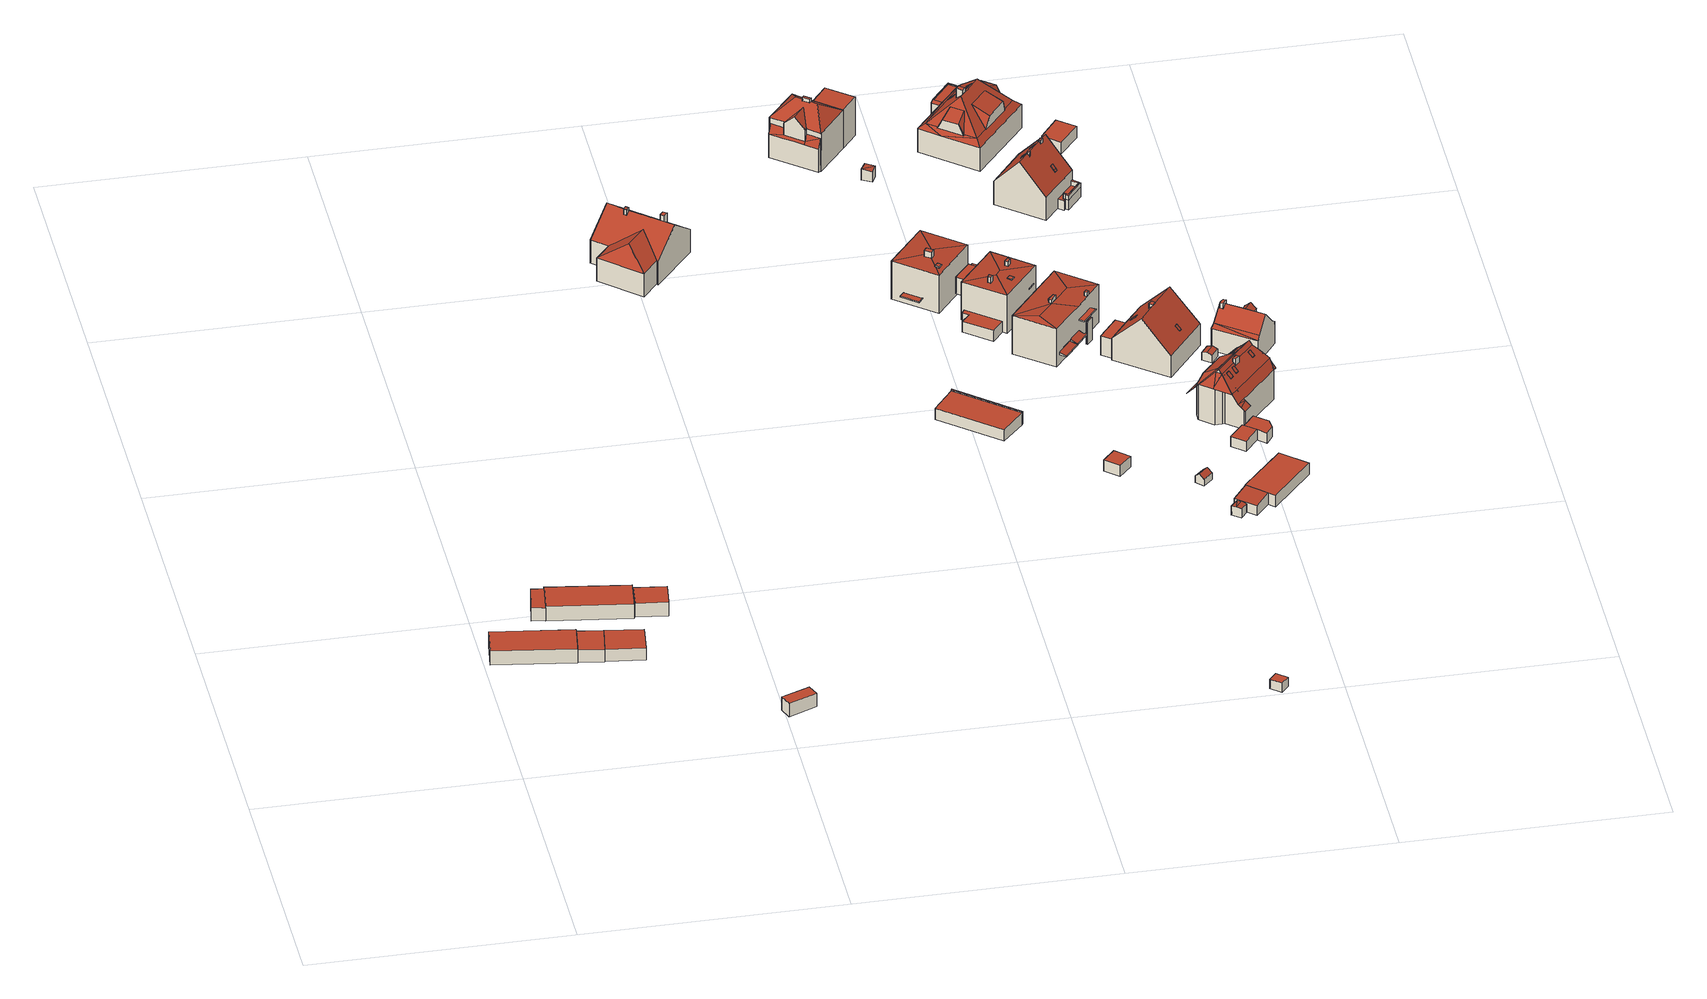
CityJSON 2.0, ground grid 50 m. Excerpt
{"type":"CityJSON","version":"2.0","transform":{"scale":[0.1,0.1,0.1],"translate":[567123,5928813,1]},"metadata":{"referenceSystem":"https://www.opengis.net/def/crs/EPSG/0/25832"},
"CityObjects":{
"building1":{"type":"Building","attributes":{"Grundfläche 2D":"95.781084","Grundhöhe NN":"1.888"},"geometry":[{"type":"Solid","lod":"3","boundaries":[[[[0,1,2,3,4,5]],[[3,2,6,7]],[[4,3,7,8]],[[9,10,1,0,5,4,8,11]],[[2,1,10,6]],[[11,8,7,6,10,9]]]],"semantics":{"surfaces":[{"type":"RoofSurface"},{"type":"WallSurface"},{"type":"GroundSurface"}],"values":[[0,1,1,1,1,2]]}}]},
"building2":{"type":"Building","attributes":{"Grundfläche 2D":"14.723110","Grundhöhe NN":"2.020"},"geometry":[{"type":"Solid","lod":"3","boundaries":[[[[12,13,14,15]],[[16,17,15,14]],[[17,18,12,15]],[[18,19,13,12]],[[19,16,14,13]],[[19,18,17,16]]]],"semantics":{"surfaces":[{"type":"RoofSurface"},{"type":"WallSurface"},{"type":"GroundSurface"}],"values":[[0,1,1,1,1,2]]}}]},
"building3":{"type":"Building","attributes":{"Grundfläche 2D":"29.680766","Grundhöhe NN":"1.914"},"geometry":[{"type":"Solid","lod":"3","boundaries":[[[[20,21,22,23]],[[9,11,23,22]],[[11,24,20,23]],[[24,25,21,20]],[[25,9,22,21]],[[25,24,11,9]]]],"semantics":{"surfaces":[{"type":"RoofSurface"},{"type":"WallSurface"},{"type":"GroundSurface"}],"values":[[0,1,1,1,1,2]]}}]},
"building4":{"type":"Building","attributes":{"Grundfläche 2D":"44.535547","Grundhöhe NN":"1.981"},"geometry":[{"type":"Solid","lod":"3","boundaries":[[[[26,27,21,20]],[[28,29,20,21]],[[29,30,26,20]],[[30,31,27,26]],[[31,28,21,27]],[[31,30,29,28]]]],"semantics":{"surfaces":[{"type":"RoofSurface"},{"type":"WallSurface"},{"type":"GroundSurface"}],"values":[[0,1,1,1,1,2]]}}]},
"building5":{"type":"Building","attributes":{"Grundfläche 2D":"95.646330","Grundhöhe NN":"1.882"},"geometry":[{"type":"Solid","lod":"3","boundaries":[[[[32,33,34,35,36]],[[34,33,37,38]],[[35,34,38,39]],[[40,32,36,35,39,41]],[[33,32,40,37]],[[39,38,37,40,41]]]],"semantics":{"surfaces":[{"type":"RoofSurface"},{"type":"WallSurface"},{"type":"GroundSurface"}],"values":[[0,1,1,1,1,2]]}}]},
"building6":{"type":"Building","attributes":{"Grundfläche 2D":"29.911768","Grundhöhe NN":"1.850"},"geometry":[{"type":"Solid","lod":"3","boundaries":[[[[42,43,44,45]],[[46,47,45,44]],[[47,48,42,45]],[[48,49,43,42]],[[49,46,44,43]],[[49,48,47,46]]]],"semantics":{"surfaces":[{"type":"RoofSurface"},{"type":"WallSurface"},{"type":"GroundSurface"}],"values":[[0,1,1,1,1,2]]}}]},
"building7":{"type":"Building","attributes":{"Grundfläche 2D":"14.452184","Grundhöhe NN":"2.785"},"geometry":[{"type":"Solid","lod":"3","boundaries":[[[[50,51,52,53]],[[54,55,53,52]],[[55,56,50,53]],[[56,57,51,50]],[[57,54,52,51]],[[57,56,55,54]]]],"semantics":{"surfaces":[{"type":"RoofSurface"},{"type":"WallSurface"},{"type":"GroundSurface"}],"values":[[0,1,1,1,1,2]]}}]},
"building8":{"type":"Building","attributes":{"Grundfläche 2D":"207.120038","Grundhöhe NN":"1.863"},"children":["building8-1","building8-2"],"geometry":[{"type":"Solid","lod":"3","boundaries":[[[[58,59,60,61,62]],[[63,64,65,66]],[[67,65,64]],[[67,68,66,65]],[[62,69,63,66,68,70,59,58]],[[69,62,61,71,72]],[[63,69,72,73]],[[64,63,73,74]],[[67,64,74,75]],[[68,67,75,76]],[[70,68,76,77]],[[60,59,70,77,78]],[[61,60,78,71]],[[78,77,76,75,74,73,72,71]]]],"semantics":{"surfaces":[{"type":"RoofSurface"},{"type":"WallSurface"},{"type":"GroundSurface"}],"values":[[0,0,0,0,0,1,1,1,1,1,1,1,1,2]]}}]},
"building8-1":{"type":"BuildingInstallation","parents":["building8"],"geometry":[{"type":"MultiSurface","lod":"3","boundaries":[[[79,80,81,82]],[[83,84,81,80]],[[82,81,84,85]],[[86,79,82,85]],[[86,83,80,79]]],"semantics":{"surfaces":[{"type":"RoofSurface"},{"type":"WallSurface"}],"values":[0,1,1,1,1]}}]},
"building8-2":{"type":"BuildingInstallation","parents":["building8"],"geometry":[{"type":"MultiSurface","lod":"3","boundaries":[[[87,88,89,90]],[[90,89,91,92]],[[87,90,92,93]],[[88,87,93,94]],[[89,88,94,91]]],"semantics":{"surfaces":[{"type":"RoofSurface"},{"type":"WallSurface"}],"values":[0,1,1,1,1]}}]},
"building9":{"type":"Building","attributes":{"Grundfläche 2D":"90.473260","Grundhöhe NN":"1.735"},"children":["building9-1"],"geometry":[{"type":"Solid","lod":"3","boundaries":[[[[95,96,97,98]],[[99,100,97,96]],[[100,101,102,103,98,97]],[[103,104,95,98]],[[104,105,96,95]],[[105,106,99,96]],[[106,101,100,99]],[[104,103,102,101,106,105]]]],"semantics":{"surfaces":[{"type":"RoofSurface"},{"type":"WallSurface"},{"type":"GroundSurface"}],"values":[[0,0,1,1,1,1,1,2]]}}]},
"building9-1":{"type":"BuildingInstallation","parents":["building9"],"geometry":[{"type":"MultiSurface","lod":"3","boundaries":[[[107,108,109,110]],[[110,109,100,97]],[[107,110,97,96]],[[108,107,96,99]],[[109,108,99,100]]],"semantics":{"surfaces":[{"type":"RoofSurface"},{"type":"WallSurface"}],"values":[0,1,1,1,1]}}]},
"building10":{"type":"Building","attributes":{"Grundfläche 2D":"5.359944","Grundhöhe NN":"1.377"},"geometry":[{"type":"Solid","lod":"3","boundaries":[[[[111,112,113,114]],[[115,116,114,113]],[[116,117,111,114]],[[117,118,112,111]],[[118,115,113,112]],[[118,117,116,115]]]],"semantics":{"surfaces":[{"type":"RoofSurface"},{"type":"WallSurface"},{"type":"GroundSurface"}],"values":[[0,1,1,1,1,2]]}}]},
"building11":{"type":"Building","attributes":{"Grundfläche 2D":"105.981760","Grundhöhe NN":"1.536"},"children":["building11-1","building11-2","building11-3"],"geometry":[{"type":"Solid","lod":"3","boundaries":[[[[119,120,121,122,123,124]],[[124,123,125]],[[126,127,122,121,120,119,128,129]],[[126,129,128,125,123,122,127]],[[119,124,130,131]],[[119,131,132,128]],[[125,128,132,133]],[[124,125,133,130]],[[131,130,133,132]]]],"semantics":{"surfaces":[{"type":"RoofSurface"},{"type":"WallSurface"},{"type":"GroundSurface"}],"values":[[0,0,0,0,1,1,1,1,2]]}}]},
"building11-1":{"type":"BuildingInstallation","parents":["building11"],"geometry":[{"type":"MultiSurface","lod":"3","boundaries":[[[134,135,136,137,138,135]],[[139,140,137,136]],[[140,141,138,137]],[[141,129,142,134,135,138]],[[142,129,139,136,135,134]]],"semantics":{"surfaces":[{"type":"RoofSurface"},{"type":"WallSurface"}],"values":[0,1,1,1,1]}}]},
"building11-2":{"type":"BuildingInstallation","parents":["building11"],"geometry":[{"type":"MultiSurface","lod":"3","boundaries":[[[143,144,145,146,147]],[[121,120,148,144,143,147]],[[149,145,144,148,126]],[[149,150,146,145]],[[150,127,121,147,146]]],"semantics":{"surfaces":[{"type":"RoofSurface"},{"type":"WallSurface"}],"values":[0,1,1,1,1]}}]},
"building11-3":{"type":"BuildingInstallation","parents":["building11"],"geometry":[{"type":"MultiSurface","lod":"3","boundaries":[[[151,152,153,154]],[[155,156,154,153]],[[156,157,151,154]],[[157,158,152,151]],[[158,155,153,152]],[[158,157,156,155]]],"semantics":{"surfaces":[{"type":"RoofSurface"},{"type":"WallSurface"},{"type":"OuterCeilingSurface"}],"values":[0,1,1,1,1,2]}}]},
"building12":{"type":"Building","attributes":{"Grundfläche 2D":"122.943725","Grundhöhe NN":"2.055"},"children":["building12-1"],"geometry":[{"type":"Solid","lod":"3","boundaries":[[[[159,160,161]],[[160,162,163,161]],[[164,165,166,167,168,169,170,161,163]],[[171,165,164]],[[172,173,174,175,168,167,166,165,171]],[[172,176,177,173]],[[169,168,175]],[[177,178,174,173]],[[179,180,181]],[[182,183,180,179]],[[184,185,186,182,179,187,188]],[[189,184,188,190]],[[161,170,191,192,193]],[[180,183,194,195]],[[184,189,196,197]],[[183,182,186,185,184,197,194]],[[160,159,198,199]],[[162,160,199,200]],[[163,162,200,201]],[[164,163,201,202]],[[171,164,202,203]],[[190,172,171,203,196,189]],[[172,190,188,176]],[[178,177,176,188,187,179]],[[178,179,181,174]],[[204,175,174,181,180,195]],[[169,175,204,205]],[[161,193,206,198,159]],[[191,170,169,205]],[[192,191,205,207]],[[193,192,207,206]],[[195,194,197,196,203,202,201,200,199,198,206,207,205,204]]]],"semantics":{"surfaces":[{"type":"RoofSurface"},{"type":"WallSurface"},{"type":"GroundSurface"}],"values":[[0,0,0,0,0,0,0,0,0,0,0,0,0,1,1,1,1,1,1,1,1,1,1,1,1,1,1,1,1,1,1,2]]}}]},
"building12-1":{"type":"BuildingInstallation","parents":["building12"],"geometry":[{"type":"MultiSurface","lod":"3","boundaries":[[[208,209,210,211]],[[208,212,166,213,209]],[[210,209,213,214]],[[210,214,167,215,211]],[[208,211,215,212]]],"semantics":{"surfaces":[{"type":"RoofSurface"},{"type":"WallSurface"}],"values":[0,1,1,1,1]}}]},
"building13":{"type":"Building","attributes":{"Grundfläche 2D":"12.453053","Grundhöhe NN":"1.884"},"geometry":[{"type":"Solid","lod":"3","boundaries":[[[[216,217,218,219]],[[220,221,219,218]],[[221,222,216,219]],[[222,223,217,216]],[[223,220,218,217]],[[223,222,221,220]]]],"semantics":{"surfaces":[{"type":"RoofSurface"},{"type":"WallSurface"},{"type":"GroundSurface"}],"values":[[0,1,1,1,1,2]]}}]},
"building14":{"type":"Building","attributes":{"Grundfläche 2D":"4.109757","Grundhöhe NN":"3.641"},"geometry":[{"type":"Solid","lod":"3","boundaries":[[[[224,225,226]],[[224,226,227]],[[228,229,226,225]],[[229,230,227,226]],[[230,231,224,227]],[[231,228,225,224]],[[231,230,229,228]]]],"semantics":{"surfaces":[{"type":"RoofSurface"},{"type":"WallSurface"},{"type":"GroundSurface"}],"values":[[0,0,1,1,1,1,2]]}}]},
"building15":{"type":"Building","attributes":{"Grundfläche 2D":"12.263357","Grundhöhe NN":"2.512"},"children":["building15-1"],"geometry":[{"type":"Solid","lod":"3","boundaries":[[[[232,233,234,235]],[[233,232,236,237]],[[234,233,237,238]],[[235,234,238,239,240,241]],[[239,236,232,235,241,240]],[[237,236,239,238]]]],"semantics":{"surfaces":[{"type":"RoofSurface"},{"type":"WallSurface"},{"type":"GroundSurface"}],"values":[[0,1,1,1,1,2]]}}]},
"building15-1":{"type":"BuildingInstallation","parents":["building15"],"geometry":[{"type":"MultiSurface","lod":"3","boundaries":[[[242,243,241,244]],[[245,240,241,243]],[[240,246,244,241]],[[246,247,242,244]],[[247,245,243,242]],[[245,247,246,240]]],"semantics":{"surfaces":[{"type":"RoofSurface"},{"type":"WallSurface"},{"type":"OuterCeilingSurface"}],"values":[0,1,1,1,1,2]}}]},
"building16":{"type":"Building","attributes":{"Grundfläche 2D":"123.539187","Grundhöhe NN":"1.581"},"children":["building16-1","building16-2","building16-3","building16-4"],"geometry":[{"type":"Solid","lod":"3","boundaries":[[[[248,249,250]],[[251,252,250,249]],[[253,252,251]],[[253,248,250,252]],[[254,255,256,257,258,259]],[[249,260,261,251]],[[253,251,261,262]],[[248,253,262,263]],[[257,264,260,249,248,263,265,258]],[[266,259,258,265]],[[254,259,266,267]],[[255,254,267,268]],[[256,255,268,269]],[[257,256,269,264]],[[268,267,266,265,263,262,261,260,264,269]]]],"semantics":{"surfaces":[{"type":"RoofSurface"},{"type":"WallSurface"},{"type":"GroundSurface"}],"values":[[0,0,0,0,0,1,1,1,1,1,1,1,1,1,2]]}}]},
"building16-1":{"type":"BuildingInstallation","parents":["building16"],"geometry":[{"type":"MultiSurface","lod":"3","boundaries":[[[270,271,272,273]],[[273,272,274,275]],[[270,273,275,276]],[[271,270,276,277]],[[272,271,277,274]]],"semantics":{"surfaces":[{"type":"RoofSurface"},{"type":"WallSurface"}],"values":[0,1,1,1,1]}}]},
"building16-2":{"type":"BuildingInstallation","parents":["building16"],"geometry":[{"type":"MultiSurface","lod":"3","boundaries":[[[278,279,280,281]],[[281,280,282,283]],[[278,281,283,284]],[[279,278,284,285]],[[280,279,285,282]]],"semantics":{"surfaces":[{"type":"RoofSurface"},{"type":"WallSurface"}],"values":[0,1,1,1,1]}}]},
"building16-3":{"type":"BuildingInstallation","parents":["building16"],"geometry":[{"type":"MultiSurface","lod":"3","boundaries":[[[286,287,288,289]],[[289,288,290,291]],[[286,289,291,292]],[[287,286,292,293]],[[288,287,293,290]]],"semantics":{"surfaces":[{"type":"RoofSurface"},{"type":"WallSurface"}],"values":[0,1,1,1,1]}}]},
"building16-4":{"type":"BuildingInstallation","parents":["building16"],"geometry":[{"type":"MultiSurface","lod":"3","boundaries":[[[294,295,296,297]],[[298,299,295,294]],[[299,300,296,295]],[[300,301,297,296]],[[301,298,294,297]],[[299,298,301,300]]],"semantics":{"surfaces":[{"type":"RoofSurface"},{"type":"WallSurface"},{"type":"OuterCeilingSurface"}],"values":[0,1,1,1,1,2]}}]},
"building17":{"type":"Building","attributes":{"Grundfläche 2D":"144.508930","Grundhöhe NN":"1.634"},"children":["building17-1","building17-2","building17-3","building17-4","building17-5"],"geometry":[{"type":"Solid","lod":"3","boundaries":[[[[302,303,304]],[[305,304,306,307,308]],[[304,303,306]],[[302,309,310,306,303]],[[306,310,311,312,313,308,307]],[[305,308,313]],[[302,304,314,315]],[[313,312,311,310,309,302,315,316]],[[305,313,316,317]],[[304,305,317,314]],[[317,316,315,314]]]],"semantics":{"surfaces":[{"type":"RoofSurface"},{"type":"WallSurface"},{"type":"GroundSurface"}],"values":[[0,0,0,0,0,0,1,1,1,1,2]]}}]},
"building17-1":{"type":"BuildingInstallation","parents":["building17"],"geometry":[{"type":"MultiSurface","lod":"3","boundaries":[[[318,319,320,321]],[[312,322,321,320]],[[318,321,322,323]],[[323,311,319,318]],[[320,319,311,312]]],"semantics":{"surfaces":[{"type":"RoofSurface"},{"type":"WallSurface"}],"values":[0,1,1,1,1]}}]},
"building17-2":{"type":"BuildingInstallation","parents":["building17"],"geometry":[{"type":"MultiSurface","lod":"3","boundaries":[[[324,325,326,327]],[[325,324,306,328]],[[328,329,326,325]],[[327,326,329,330]],[[330,306,324,327]]],"semantics":{"surfaces":[{"type":"RoofSurface"},{"type":"WallSurface"}],"values":[0,1,1,1,1]}}]},
"building17-3":{"type":"BuildingInstallation","parents":["building17"],"geometry":[{"type":"MultiSurface","lod":"3","boundaries":[[[331,332,333,334,335,336]],[[335,334,337,338]],[[336,339,340,331]],[[332,331,340,341]],[[333,332,341,342]],[[334,333,342,337]],[[338,339,336,335]],[[337,342,341,340,339,338]]],"semantics":{"surfaces":[{"type":"RoofSurface"},{"type":"WallSurface"},{"type":"OuterCeilingSurface"}],"values":[0,1,1,1,1,1,1,2]}}]},
"building17-4":{"type":"BuildingInstallation","parents":["building17"],"geometry":[{"type":"MultiSurface","lod":"3","boundaries":[[[343,344,345,346,347,348]],[[348,347,349,350]],[[351,352,345,344,343,348,350,353]],[[346,345,352,354]],[[346,354,349,347]],[[350,349,354,352,351,353]]],"semantics":{"surfaces":[{"type":"RoofSurface"},{"type":"WallSurface"},{"type":"OuterCeilingSurface"}],"values":[0,1,1,1,1,2]}}]},
"building17-5":{"type":"BuildingInstallation","parents":["building17"],"geometry":[{"type":"MultiSurface","lod":"3","boundaries":[[[355,356,357,358]],[[359,360,358,357]],[[360,361,355,358]],[[361,362,356,355]],[[362,359,357,356]],[[362,361,360,359]]],"semantics":{"surfaces":[{"type":"RoofSurface"},{"type":"WallSurface"},{"type":"OuterCeilingSurface"}],"values":[0,1,1,1,1,2]}}]},
"building18":{"type":"Building","attributes":{"Grundfläche 2D":"4.595911","Grundhöhe NN":"1.973"},"geometry":[{"type":"Solid","lod":"3","boundaries":[[[[363,364,365,366]],[[367,363,366,368]],[[368,366,365,369,370]],[[367,368,370,371]],[[364,363,367,371,372]],[[365,364,372,369]],[[370,369,372,371]]]],"semantics":{"surfaces":[{"type":"RoofSurface"},{"type":"WallSurface"},{"type":"GroundSurface"}],"values":[[0,0,1,1,1,1,2]]}}]},
"building19":{"type":"Building","attributes":{"Grundfläche 2D":"3.974396","Grundhöhe NN":"1.811"},"geometry":[{"type":"Solid","lod":"3","boundaries":[[[[373,374,375,376]],[[373,376,377]],[[373,377,378]],[[377,376,375,379,380]],[[378,377,380,381]],[[374,373,378,381,382]],[[375,374,382,379]],[[380,379,382,381]]]],"semantics":{"surfaces":[{"type":"RoofSurface"},{"type":"WallSurface"},{"type":"GroundSurface"}],"values":[[0,0,0,1,1,1,1,2]]}}]},
"building20":{"type":"Building","attributes":{"Grundfläche 2D":"0.523598","Grundhöhe NN":"1.634"},"geometry":[{"type":"Solid","lod":"3","boundaries":[[[[383,384,385,386]],[[387,388,386,385]],[[388,389,383,386]],[[389,390,384,383]],[[390,387,385,384]],[[390,389,388,387]]]],"semantics":{"surfaces":[{"type":"RoofSurface"},{"type":"WallSurface"},{"type":"GroundSurface"}],"values":[[0,1,1,1,1,2]]}}]},
"building21":{"type":"Building","attributes":{"Grundfläche 2D":"19.466031","Grundhöhe NN":"1.860"},"geometry":[{"type":"Solid","lod":"3","boundaries":[[[[391,392,393,394]],[[391,394,395,396]],[[392,391,396,397]],[[393,392,397,398]],[[394,393,398,395]],[[397,396,395,398]]]],"semantics":{"surfaces":[{"type":"RoofSurface"},{"type":"WallSurface"},{"type":"GroundSurface"}],"values":[[0,1,1,1,1,2]]}}]},
"building22":{"type":"Building","attributes":{"Grundfläche 2D":"14.119968","Grundhöhe NN":"1.982"},"geometry":[{"type":"Solid","lod":"3","boundaries":[[[[399,400,401,402]],[[403,404,402,401]],[[404,405,399,402]],[[405,406,400,399]],[[406,403,401,400]],[[406,405,404,403]]]],"semantics":{"surfaces":[{"type":"RoofSurface"},{"type":"WallSurface"},{"type":"GroundSurface"}],"values":[[0,1,1,1,1,2]]}}]},
"building23":{"type":"Building","attributes":{"Grundfläche 2D":"75.024743","Grundhöhe NN":"1.928"},"geometry":[{"type":"Solid","lod":"3","boundaries":[[[[407,391,408,409,410]],[[411,408,391,407,412,396]],[[409,408,411,413]],[[410,409,413,414]],[[407,410,414,412]],[[411,396,412,414,413]]]],"semantics":{"surfaces":[{"type":"RoofSurface"},{"type":"WallSurface"},{"type":"GroundSurface"}],"values":[[0,1,1,1,1,2]]}}]},
"building24":{"type":"Building","attributes":{"Grundfläche 2D":"135.856027","Grundhöhe NN":"1.867"},"children":["building24-1","building24-2","building24-3"],"geometry":[{"type":"Solid","lod":"3","boundaries":[[[[415,416,417,418,419,420,421,422]],[[423,424,419,418,417,416]],[[423,416,415,425,426]],[[424,423,426,427]],[[420,419,424,427,428]],[[415,422,421,420,428,425]],[[426,425,428,427]]]],"semantics":{"surfaces":[{"type":"RoofSurface"},{"type":"WallSurface"},{"type":"GroundSurface"}],"values":[[0,0,1,1,1,1,2]]}}]},
"building24-1":{"type":"BuildingInstallation","parents":["building24"],"geometry":[{"type":"MultiSurface","lod":"3","boundaries":[[[429,430,431,432]],[[429,432,433,434]],[[432,431,435,433]],[[430,429,434,436]],[[431,430,436,435]]],"semantics":{"surfaces":[{"type":"RoofSurface"},{"type":"WallSurface"}],"values":[0,1,1,1,1]}}]},
"building24-2":{"type":"BuildingInstallation","parents":["building24"],"geometry":[{"type":"MultiSurface","lod":"3","boundaries":[[[437,438,439,440]],[[440,439,441,442]],[[437,440,442,443]],[[438,437,443,444]],[[439,438,444,441]]],"semantics":{"surfaces":[{"type":"RoofSurface"},{"type":"WallSurface"}],"values":[0,1,1,1,1]}}]},
"building24-3":{"type":"BuildingInstallation","parents":["building24"],"geometry":[{"type":"MultiSurface","lod":"3","boundaries":[[[445,446,447,448]],[[447,446,417,449]],[[449,418,450,448,447]],[[445,448,450,451]],[[451,417,446,445]]],"semantics":{"surfaces":[{"type":"RoofSurface"},{"type":"WallSurface"}],"values":[0,1,1,1,1]}}]},
"building25":{"type":"Building","attributes":{"Grundfläche 2D":"221.101744","Grundhöhe NN":"1.464"},"children":["building25-1","building25-2","building25-3","building25-4","building25-5"],"geometry":[{"type":"Solid","lod":"3","boundaries":[[[[452,453,454]],[[453,455,454]],[[456,454,455,457,458]],[[456,458,459,460]],[[461,462,463]],[[464,462,461]],[[465,466,467]],[[466,468,467]],[[469,467,468,470]],[[470,471,469]],[[471,472,469]],[[473,474,475,476,477]],[[474,473,478,479,480]],[[481,479,478,482,483,484]],[[482,485,476,486,487,488,489,483]],[[490,464,461]],[[491,492,462,464,493]],[[474,480,479,481,484,483,489,492,491,493,486,476,475]],[[487,486,494]],[[494,464,490]],[[452,460,459,464,494,486,453]],[[457,455,453,486,493,464,459,458]],[[495,463,462,466,465,496,497,472,471,489,488]],[[468,466,462,492,489,471,470]],[[498,499,500,501]],[[499,502,500]],[[503,502,499]],[[498,501,504]],[[505,504,506]],[[507,498,504,505]],[[503,505,506,502]],[[508,509,510,511,512]],[[511,503,499,512]],[[508,512,499,498]],[[505,503,511,510]],[[509,508,498,507,505,510]],[[460,452,454,456]],[[472,497,469]],[[467,469,497,496]],[[467,496,465]],[[473,477,485,482,478]],[[485,477,476,475,476]],[[488,487,513,514]],[[495,488,514,515,504,463]],[[516,517,490,461,463,504,501]],[[487,494,490,517,513]],[[501,500,518,516]],[[506,504,515,519]],[[502,506,519,520]],[[500,502,520,518]],[[517,516,518,520,519,515,514,513]]]],"semantics":{"surfaces":[{"type":"RoofSurface"},{"type":"WallSurface"},{"type":"GroundSurface"}],"values":[[0,0,0,0,0,0,0,0,0,0,0,0,0,0,0,0,0,0,0,0,0,0,0,0,0,0,0,0,0,0,0,0,1,1,1,1,1,1,1,1,1,1,1,1,1,1,1,1,1,1,2]]}}]},
"building25-1":{"type":"BuildingInstallation","parents":["building25"],"geometry":[{"type":"MultiSurface","lod":"3","boundaries":[[[521,522,523,524]],[[524,523,525,526]],[[521,524,526,527]],[[522,521,527,528]],[[523,522,528,525]]],"semantics":{"surfaces":[{"type":"RoofSurface"},{"type":"WallSurface"}],"values":[0,1,1,1,1]}}]},
"building25-2":{"type":"BuildingInstallation","parents":["building25"],"geometry":[{"type":"MultiSurface","lod":"3","boundaries":[[[529,530,531,532]],[[530,529,533,534]],[[531,530,534,535]],[[532,531,535,536]],[[529,532,536,533]]],"semantics":{"surfaces":[{"type":"RoofSurface"},{"type":"WallSurface"}],"values":[0,1,1,1,1]}}]},
"building25-3":{"type":"BuildingInstallation","parents":["building25"],"geometry":[{"type":"MultiSurface","lod":"3","boundaries":[[[537,538,539,540,541,542]],[[543,544,540,539]],[[544,545,546,542,541,540]],[[546,547,537,542]],[[547,548,543,539,538,537]]],"semantics":{"surfaces":[{"type":"RoofSurface"},{"type":"WallSurface"}],"values":[0,1,1,1,1]}}]},
"building25-4":{"type":"BuildingInstallation","parents":["building25"],"geometry":[{"type":"MultiSurface","lod":"3","boundaries":[[[549,550,551,552,553]],[[554,555,551,550]],[[552,551,555,556,557]],[[557,558,559,549,553,552]],[[559,554,550,549]]],"semantics":{"surfaces":[{"type":"RoofSurface"},{"type":"WallSurface"}],"values":[0,1,1,1,1]}}]},
"building25-5":{"type":"BuildingInstallation","parents":["building25"],"geometry":[{"type":"MultiSurface","lod":"3","boundaries":[[[560,561,562,563]],[[564,565,563,562]],[[565,566,560,563]],[[566,567,561,560]],[[567,564,562,561]],[[567,566,565,564]]],"semantics":{"surfaces":[{"type":"RoofSurface"},{"type":"WallSurface"},{"type":"OuterCeilingSurface"}],"values":[0,1,1,1,1,2]}}]},
"building26":{"type":"Building","attributes":{"Grundfläche 2D":"140.811839","Grundhöhe NN":"2.256"},"children":["building26-1","building26-2","building26-3","building26-4"],"geometry":[{"type":"MultiSurface","lod":"3","boundaries":[[[568,569,570]],[[571,572,573,574,570,569,575,576]],[[577,578,574,573,579]],[[580,578,581,582,583,584]],[[585,578,577,586]],[[578,585,581]],[[587,588,589,590,591,592,593,594,595,596,597,598],[599,586,577,579,573,572,571,576,575,570,580,584,600,583,582,601,596]],[[581,602,596,601,582]],[[599,596,602,581,585,586]],[[584,583,600]],[[603,593,592,604]],[[605,606,593,603]],[[607,608,609,610,611,612,613,614,615]],[[609,616,617,618,619,620,621,622,621,612,611,610]],[[609,608,623]],[[612,621,624]],[[625,626,608]],[[626,623,608]],[[605,603,604,621,620,619,618,606]],[[593,627,618,617,616,595,594]],[[592,591,590,628,629]],[[624,621,628]],[[630,592,629,628,621]],[[631,632,613]],[[632,615,614,613]],[[631,633,634,635,632]],[[636,637,638,639,640,641]],[[642,643,644,645,646,647,648,639,638]],[[618,627,606]],[[627,593,606]],[[630,621,604,592]],[[647,646,649,650]],[[580,570,574,578]],[[640,639,651,652]],[[641,640,652,653]],[[636,641,653,654]],[[637,636,654,655]],[[638,637,655,656]],[[657,658,659,660,661,662,600,601,602,599,663,594,664,617,665,610,666,608,667,668]],[[575,662,661,669]],[[670,575,669,671]],[[672,629,591,673,670,671,674]],[[621,675,672,674,676]],[[677,621,676,678]],[[679,680,681,614,682,611,677,678,683]],[[632,680,679,684]],[[615,632,684,685]],[[608,607,615,685,667]],[[644,643,686,687]],[[645,644,687,688]],[[646,645,688,649]],[[648,647,650,689]],[[643,642,638,656,690,686]],[[648,689,651,639]],[[651,689,650,649,688,687,686,690,656,655,654,653,652]],[[674,671,669,661,660,659,658,657,668,667,685,684,679,683,678,676]],[[610,665,617,616,609]],[[626,608,666,610,609,623]],[[617,664,594,595,616]],[[594,663,599,602,601,596,595]],[[600,662,575,587,598,597,596,601]],[[587,575,670,589,588]],[[670,673,591,590,589]],[[591,629,628,590]],[[672,675,621,628,629]],[[611,682,614,613,612]],[[612,624,621,677,611]],[[680,631,613]],[[681,613,614]],[[681,680,613]],[[680,632,635,691,633,631]],[[692,635,634,633,691]],[[635,692,691]]],"semantics":{"surfaces":[{"type":"RoofSurface"},{"type":"WallSurface"},{"type":"GroundSurface"}],"values":[0,0,0,0,0,0,0,0,0,0,0,0,0,0,0,0,0,0,0,0,0,0,0,0,0,0,0,0,1,1,1,1,1,1,1,1,1,1,1,1,1,1,1,1,1,1,1,1,1,1,1,1,1,1,2,2,0,0,0,0,0,0,0,0,0,0,0,0,0,0,0,0,0]}}]},
"building26-1":{"type":"BuildingInstallation","parents":["building26"],"geometry":[{"type":"MultiSurface","lod":"3","boundaries":[[[693,694,695,696,697]],[[698,699,697,696]],[[700,701,695,694]],[[698,696,695,701,702]],[[694,693,697,699,622,700]]],"semantics":{"surfaces":[{"type":"RoofSurface"},{"type":"WallSurface"}],"values":[0,1,1,1,1]}}]},
"building26-2":{"type":"BuildingInstallation","parents":["building26"],"geometry":[{"type":"MultiSurface","lod":"3","boundaries":[[[703,704,705,706]],[[706,705,707,708]],[[703,706,708,709]],[[704,703,709,710]],[[705,704,710,707]]],"semantics":{"surfaces":[{"type":"RoofSurface"},{"type":"WallSurface"}],"values":[0,1,1,1,1]}}]},
"building26-3":{"type":"BuildingInstallation","parents":["building26"],"geometry":[{"type":"MultiSurface","lod":"3","boundaries":[[[711,712,713,714,715,716,717]],[[718,717,716,715,714]],[[717,719,720,711,717,716]],[[720,721,712,711]],[[714,713,712,721,718]]],"semantics":{"surfaces":[{"type":"RoofSurface"},{"type":"WallSurface"}],"values":[0,1,1,1,1]}}]},
"building26-4":{"type":"BuildingInstallation","parents":["building26"],"geometry":[{"type":"MultiSurface","lod":"3","boundaries":[[[722,723,724,725,726]],[[727,728,722,726]],[[728,619,729,724,723,722]],[[729,730,725,724]],[[620,727,726,725,730]]],"semantics":{"surfaces":[{"type":"RoofSurface"},{"type":"WallSurface"}],"values":[0,1,1,1,1]}}]},
"building27":{"type":"Building","attributes":{"Grundfläche 2D":"114.924070","Grundhöhe NN":"1.634"},"children":["building27-1","building27-2","building27-3","building27-4","building27-5","building27-6","building27-7"],"geometry":[{"type":"Solid","lod":"3","boundaries":[[[[731,732,733,734,735,736,737,738,739,740,741]],[[739,738,737,736,735,734,733,742,743]],[[744,745,746,747,748,749,750]],[[744,750,751,752,731,741,740,753,754,745]],[[742,733,732,731,752,755]],[[743,742,755,756]],[[753,740,739,743,756]],[[746,745,754,757]],[[747,746,757,758]],[[748,747,758,759]],[[749,748,759,760]],[[750,749,760,751]],[[759,758,757,754,753,756,755,752,751,760]]]],"semantics":{"surfaces":[{"type":"RoofSurface"},{"type":"WallSurface"},{"type":"GroundSurface"}],"values":[[0,0,0,1,1,1,1,1,1,1,1,1,2]]}}]},
"building27-1":{"type":"BuildingInstallation","parents":["building27"],"geometry":[{"type":"MultiSurface","lod":"3","boundaries":[[[761,762,763,764]],[[761,764,765,766]],[[764,763,767,765]],[[762,761,766,768]],[[763,762,768,767]]],"semantics":{"surfaces":[{"type":"RoofSurface"},{"type":"WallSurface"}],"values":[0,1,1,1,1]}}]},
"building27-2":{"type":"BuildingInstallation","parents":["building27"],"geometry":[{"type":"MultiSurface","lod":"3","boundaries":[[[769,770,771,772,773,770]],[[772,771,774,775]],[[772,775,734,776,773]],[[777,769,770,773,776,778]],[[774,771,770,769,777,735]]],"semantics":{"surfaces":[{"type":"RoofSurface"},{"type":"WallSurface"}],"values":[0,1,1,1,1]}}]},
"building27-3":{"type":"BuildingInstallation","parents":["building27"],"geometry":[{"type":"MultiSurface","lod":"3","boundaries":[[[779,780,781,782]],[[779,782,783,784]],[[780,779,784,785]],[[781,780,785,786]],[[782,781,786,783]]],"semantics":{"surfaces":[{"type":"RoofSurface"},{"type":"WallSurface"}],"values":[0,1,1,1,1]}}]},
"building27-4":{"type":"BuildingInstallation","parents":["building27"],"geometry":[{"type":"MultiSurface","lod":"3","boundaries":[[[787,788,789,790,791]],[[792,789,788,787,793,738]],[[790,789,792,794]],[[791,790,794,737,795]],[[795,793,787,791]]],"semantics":{"surfaces":[{"type":"RoofSurface"},{"type":"WallSurface"}],"values":[0,1,1,1,1]}}]},
"building27-5":{"type":"BuildingInstallation","parents":["building27"],"geometry":[{"type":"MultiSurface","lod":"3","boundaries":[[[796,797,798,799]],[[799,798,800,801]],[[802,803,797,796]],[[801,802,796,799]],[[798,797,803,800]]],"semantics":{"surfaces":[{"type":"RoofSurface"},{"type":"WallSurface"}],"values":[0,1,1,1,1]}}]},
"building27-6":{"type":"BuildingInstallation","parents":["building27"],"geometry":[{"type":"MultiSurface","lod":"3","boundaries":[[[804,805,806,807,808,809,810,811,812]],[[813,747,807,806]],[[747,748,808,807]],[[748,749,809,808]],[[749,750,810,809]],[[744,811,810,750]],[[744,814,812,811]],[[804,812,814,815]],[[815,816,805,804]],[[816,813,806,805]]],"semantics":{"surfaces":[{"type":"RoofSurface"},{"type":"WallSurface"}],"values":[0,1,1,1,1,1,1,1,1,1]}}]},
"building27-7":{"type":"BuildingInstallation","parents":["building27"],"geometry":[{"type":"MultiSurface","lod":"3","boundaries":[[[817,818,819,820]],[[818,817,821,822]],[[819,818,822,823]],[[820,819,823,824]],[[817,820,824,821]],[[822,821,824,823]]],"semantics":{"surfaces":[{"type":"RoofSurface"},{"type":"WallSurface"},{"type":"OuterCeilingSurface"}],"values":[0,1,1,1,1,2]}}]},
"building28":{"type":"Building","attributes":{"Grundfläche 2D":"4.832804","Grundhöhe NN":"2.075"},"geometry":[{"type":"Solid","lod":"3","boundaries":[[[[825,826,827,828]],[[829,826,825,830]],[[831,832,828,827]],[[832,833,825,828]],[[833,834,830,825]],[[834,835,829,830]],[[829,835,836,831,827,826]],[[836,835,834,833,832,831]]]],"semantics":{"surfaces":[{"type":"RoofSurface"},{"type":"WallSurface"},{"type":"GroundSurface"}],"values":[[0,0,1,1,1,1,1,2]]}}]},
"building29":{"type":"Building","attributes":{"Grundfläche 2D":"61.749110","Grundhöhe NN":"2.198"},"children":["building29-1","building29-2","building29-3"],"geometry":[{"type":"Solid","lod":"3","boundaries":[[[[837,838,839,840,841,842,843]],[[838,844,845,846,847,848,841,840,839]],[[849,850,851]],[[850,852,851]],[[847,846,845,844,851,852,848]],[[849,851,844,838,837,853,854]],[[850,849,854,855]],[[842,841,848,852,850,855,856]],[[837,843,842,856,853]],[[856,855,854,853]]]],"semantics":{"surfaces":[{"type":"RoofSurface"},{"type":"WallSurface"},{"type":"GroundSurface"}],"values":[[0,0,0,0,0,1,1,1,1,2]]}}]},
"building29-1":{"type":"BuildingInstallation","parents":["building29"],"geometry":[{"type":"MultiSurface","lod":"3","boundaries":[[[857,858,859,860,861,862,863]],[[864,865,866,867,862,861,868,869]],[[870,871,839,859,858,857,863]],[[872,866,865,864,869,840,873]],[[862,867,866,872,870,863]]],"semantics":{"surfaces":[{"type":"RoofSurface"},{"type":"WallSurface"}],"values":[0,0,1,1,1]}}]},
"building29-2":{"type":"BuildingInstallation","parents":["building29"],"geometry":[{"type":"MultiSurface","lod":"3","boundaries":[[[874,875,876,877,878]],[[875,874,879,845]],[[876,875,845,880]],[[877,876,880,881]],[[882,878,877,881,846]],[[874,878,882,879]]],"semantics":{"surfaces":[{"type":"RoofSurface"},{"type":"WallSurface"}],"values":[0,1,1,1,1,1]}}]},
"building29-3":{"type":"BuildingInstallation","parents":["building29"],"geometry":[{"type":"MultiSurface","lod":"3","boundaries":[[[883,884,885,886]],[[886,887,888,883]],[[886,885,889,887]],[[884,883,888,890]],[[885,884,890,889]],[[890,888,887,889]]],"semantics":{"surfaces":[{"type":"RoofSurface"},{"type":"WallSurface"},{"type":"OuterCeilingSurface"}],"values":[0,1,1,1,1,2]}}]},
"building30":{"type":"Building","attributes":{"Grundfläche 2D":"24.065775","Grundhöhe NN":"1.227"},"geometry":[{"type":"Solid","lod":"3","boundaries":[[[[891,892,893,894]],[[895,896,894,893]],[[896,897,891,894]],[[897,898,892,891]],[[898,895,893,892]],[[898,897,896,895]]]],"semantics":{"surfaces":[{"type":"RoofSurface"},{"type":"WallSurface"},{"type":"GroundSurface"}],"values":[[0,1,1,1,1,2]]}}]}
},
"vertices":[
[173,391,39],[173,392,39],[18,415,39],[9,355,39],[164,331,39],[164,332,39],[18,415,9],[9,355,9],[164,331,9],[173,391,9],[173,392,9],[164,332,9],
[118,534,38],[108,475,38],[133,471,38],[142,530,38],[133,471,10],[142,530,10],[118,534,10],[108,475,10],
[212,324,36],[222,384,36],[173,391,36],[164,332,36],[212,324,9],[222,384,9],
[286,314,36],[294,373,36],[222,384,10],[212,324,10],[286,314,10],[294,373,10],
[133,471,41],[290,448,41],[298,507,41],[142,531,41],[142,530,41],[290,448,9],[298,507,9],[142,531,9],[133,471,9],[142,530,9],
[353,446,38],[360,495,38],[299,503,38],[293,454,38],[299,503,8],[293,454,8],[353,446,8],[360,495,8],
[500,78,47],[555,100,47],[546,122,47],[491,101,47],[546,122,18],[491,101,18],[500,78,18],[555,100,18],
[503,1578,104],[575,1517,104],[612,1561,59],[507,1652,59],[469,1608,104],[459,1539,59],[430,1505,59],[487,1497,88],[521,1536,88],[504,1440,59],[534,1475,59],[430,1563,59],[536,1472,59],[507,1652,9],[430,1563,9],[459,1539,9],[430,1505,9],[504,1440,9],[534,1475,9],[536,1472,9],[612,1561,9],
[558,1566,96],[564,1560,96],[571,1568,96],[564,1573,96],[564,1560,84],[571,1568,76],[564,1573,76],[558,1566,83],
[493,1576,110],[498,1572,110],[503,1578,110],[498,1582,110],[503,1578,103],[498,1582,103],[493,1576,98],[498,1572,98],
[1049,872,31],[1091,916,33],[979,1009,33],[941,963,31],[1092,918,33],[981,1011,33],[981,1011,7],[979,1009,7],[941,963,7],[1049,872,7],[1091,916,7],[1092,918,7],
[1091,916,35],[1092,918,35],[981,1011,35],[979,1009,35],
[1380,35,24],[1366,19,24],[1385,3,24],[1399,19,24],[1385,3,4],[1399,19,4],[1380,35,4],[1366,19,4],
[938,1353,88],[1003,1359,91],[1004,1359,91],[1006,1359,91],[1014,1370,91],[1007,1438,88],[1082,1377,88],[1008,1344,91],[1006,1357,91],[1013,1292,88],[1011,1318,90],[1007,1438,5],[938,1353,5],[1013,1292,5],[1082,1377,5],
[1010,1318,92],[1011,1318,92],[1017,1312,92],[1023,1320,92],[1017,1325,92],[1017,1312,89],[1023,1320,89],[1017,1325,90],[1010,1318,90],
[1003,1359,104],[998,1352,104],[1010,1343,104],[1015,1350,104],[1004,1359,104],[998,1352,91],[1010,1343,91],[1015,1350,91],
[949,1327,28],[979,1302,28],[987,1313,28],[957,1337,28],[987,1313,26],[957,1337,26],[949,1327,26],[979,1302,26],
[901,1872,89],[900,1872,89],[896,1867,94],[895,1877,89],[892,1873,92],[864,1897,93],[860,1845,122],[872,1835,122],[883,1826,122],[894,1817,122],[944,1828,93],[898,1866,94],[810,1833,93],[834,1813,93],[871,1823,114],[868,1785,93],[891,1764,93],[831,1809,93],[848,1794,115],[865,1781,93],[865,1781,68],[890,1766,81],[868,1785,81],[864,1779,62],[886,1761,62],[807,1825,62],[829,1807,62],[847,1793,62],[848,1794,68],[831,1809,68],[812,1831,80],[834,1813,80],[944,1828,94],[973,1864,94],[925,1903,94],[886,1761,11],[890,1766,11],[812,1831,11],[807,1825,11],[901,1872,11],[900,1872,11],[895,1877,11],[892,1873,11],[864,1897,11],[810,1833,11],[891,1764,11],[944,1828,11],[925,1903,11],[973,1864,11],
[873,1837,128],[870,1833,128],[882,1824,128],[885,1828,128],[873,1837,120],[870,1833,120],[882,1824,120],[885,1828,120],
[1231,719,33],[1255,746,32],[1229,769,32],[1205,742,33],[1229,769,9],[1205,742,9],[1231,719,9],[1255,746,9],
[979,1709,48],[962,1720,49],[952,1703,49],[971,1692,48],[962,1720,26],[952,1703,26],[971,1692,26],[979,1709,26],
[1082,1370,51],[1052,1334,51],[1071,1317,51],[1102,1353,51],[1082,1370,15],[1052,1334,15],[1071,1317,15],[1102,1353,15],[1102,1353,44],[1102,1353,46],
[1090,1378,46],[1083,1369,46],[1109,1362,46],[1083,1369,44],[1109,1362,44],[1090,1378,44],
[1048,1264,88],[1120,1206,88],[1113,1270,91],[1189,1289,88],[1123,1282,91],[1117,1348,88],[1058,1243,29],[1042,1225,29],[1092,1186,29],[1113,1212,29],[1053,1260,29],[1047,1252,29],[1120,1206,6],[1189,1289,6],[1117,1348,6],[1048,1264,6],[1113,1212,6],[1053,1260,6],[1047,1252,6],[1058,1243,6],[1042,1225,6],[1092,1186,6],
[1143,1257,91],[1136,1263,91],[1130,1256,91],[1137,1250,91],[1130,1256,90],[1137,1250,89],[1143,1257,89],[1136,1263,90],
[1141,1305,100],[1134,1297,100],[1139,1293,100],[1145,1301,100],[1139,1293,90],[1145,1301,89],[1141,1305,89],[1134,1297,90],
[1094,1252,102],[1099,1248,102],[1103,1253,102],[1098,1257,102],[1103,1253,90],[1098,1257,90],[1094,1252,89],[1099,1248,89],
[1184,1281,55],[1183,1282,55],[1171,1268,55],[1173,1267,55],[1184,1281,53],[1183,1282,53],[1171,1268,53],[1173,1267,53],
[1187,1084,89],[1163,1124,93],[1117,1141,89],[1218,1265,89],[1192,1159,93],[1203,1171,93],[1228,1202,93],[1219,1123,89],[1239,1147,89],[1260,1173,89],[1264,1178,89],[1288,1207,89],[1117,1141,6],[1187,1084,6],[1288,1207,6],[1218,1265,6],
[1255,1177,98],[1260,1173,98],[1264,1178,98],[1260,1182,98],[1260,1182,89],[1255,1177,89],
[1192,1159,101],[1202,1172,101],[1198,1175,101],[1187,1163,101],[1202,1172,93],[1198,1175,93],[1188,1163,93],
[1219,1123,37],[1231,1113,31],[1254,1141,31],[1251,1143,32],[1248,1140,32],[1239,1147,37],[1251,1143,29],[1248,1140,29],[1239,1147,29],[1219,1123,29],[1231,1113,29],[1254,1141,29],
[1251,1143,60],[1253,1145,60],[1276,1173,60],[1266,1181,60],[1239,1147,60],[1248,1140,60],[1239,1147,58],[1248,1140,58],[1253,1145,58],[1276,1173,58],[1251,1143,58],[1266,1181,58],
[1204,1080,31],[1230,1111,31],[1218,1121,34],[1192,1090,34],[1218,1121,29],[1192,1090,29],[1204,1080,29],[1230,1111,29],
[1383,684,32],[1377,691,24],[1359,674,24],[1366,667,32],[1390,677,24],[1372,660,24],[1359,674,10],[1372,660,10],[1390,677,10],[1377,691,10],
[1411,557,29],[1419,551,27],[1431,566,27],[1424,573,29],[1417,579,27],[1403,564,27],[1431,566,8],[1417,579,8],[1403,564,8],[1419,551,8],
[1266,1156,55],[1263,1158,55],[1253,1145,55],[1255,1143,55],[1253,1145,6],[1255,1143,6],[1266,1156,6],[1263,1158,6],
[1439,614,34],[1412,583,29],[1448,552,29],[1474,582,34],[1474,582,9],[1439,614,9],[1412,583,9],[1448,552,9],
[1306,1146,51],[1270,1101,51],[1289,1086,51],[1325,1131,51],[1289,1086,10],[1325,1131,10],[1306,1146,10],[1270,1101,10],
[1438,615,34],[1486,572,34],[1564,660,34],[1517,702,34],[1486,572,9],[1438,615,9],[1564,660,9],[1517,702,9],
[1287,1083,56],[1334,1046,117],[1363,1083,117],[1368,1090,117],[1403,1135,117],[1357,1172,56],[1325,1131,56],[1289,1086,56],[1381,1008,56],[1451,1097,56],[1287,1083,9],[1381,1008,9],[1451,1097,9],[1357,1172,9],
[1411,1067,70],[1404,1073,79],[1400,1067,79],[1407,1062,70],[1407,1062,69],[1411,1067,69],[1400,1067,78],[1404,1073,78],
[1331,1119,70],[1327,1113,70],[1335,1106,80],[1339,1112,80],[1335,1106,79],[1339,1112,79],[1331,1119,69],[1327,1113,69],
[1356,1089,119],[1363,1083,119],[1368,1090,119],[1362,1095,119],[1368,1090,116],[1362,1095,108],[1356,1089,108],
[1148,1748,65],[1148,1749,67],[1140,1754,87],[1154,1775,100],[1114,1774,87],[1133,1792,100],[1132,1793,100],[1108,1782,67],[1106,1781,65],[1135,1874,56],[1174,1905,67],[1172,1919,56],[1088,1797,67],[1195,1890,65],[1195,1888,67],[1206,1883,86],[1190,1863,97],[1230,1864,86],[1212,1845,98],[1237,1853,67],[1239,1854,65],[1199,1767,89],[1171,1790,102],[1189,1761,70],[1190,1758,67],[1191,1758,67],[1231,1806,89],[1202,1829,102],[1194,1819,102],[1211,1824,92],[1235,1811,66],[1234,1812,67],[1233,1812,68],[1191,1758,66],[1169,1732,67],[1172,1718,56],[1271,1838,56],[1255,1838,67],[1074,1799,56],[1165,1809,119],[1191,1842,119],[1152,1794,119],[1110,1769,56],[1210,1888,56],[1206,1883,64],[1230,1864,64],[1149,1894,34],[1124,1915,34],[1121,1914,28],[1149,1891,28],[1161,1964,28],[1161,1961,34],[1172,1919,28],[1187,1940,34],[1190,1940,28],[1171,1920,34],[1149,1894,31],[1171,1920,31],[1187,1940,31],[1161,1961,31],[1124,1915,31],[1172,1718,5],[1271,1838,5],[1172,1919,5],[1149,1891,5],[1074,1799,5],[1121,1914,5],[1190,1940,5],[1161,1964,5],
[1181,1844,110],[1173,1850,101],[1169,1844,101],[1176,1839,110],[1169,1844,100],[1176,1839,109],[1181,1844,109],[1173,1850,100],
[1145,1860,73],[1140,1855,73],[1148,1849,82],[1152,1855,82],[1145,1860,72],[1140,1855,72],[1148,1849,81],[1152,1855,81],
[1162,1836,101],[1167,1832,107],[1169,1830,110],[1174,1836,110],[1168,1841,102],[1167,1842,101],[1169,1830,109],[1174,1836,109],[1168,1841,101],[1167,1842,100],[1162,1836,100],[1167,1832,106],
[1163,1811,125],[1153,1819,125],[1147,1813,125],[1157,1804,125],[1161,1809,125],[1153,1819,103],[1147,1813,103],[1153,1807,111],[1157,1804,116],[1161,1809,116],[1163,1811,116],
[1128,1879,30],[1103,1847,30],[1109,1842,30],[1135,1874,30],[1109,1842,28],[1135,1874,28],[1128,1879,28],[1103,1847,28],
[1400,879,75],[1402,879,76],[1401,880,76],[1418,880,89],[1423,880,94],[1440,880,107],[1418,899,88],[1402,880,76],[1414,880,86],[1479,923,108],[1456,943,88],[1460,901,108],[1466,955,75],[1474,937,93],[1473,938,93],[1467,953,76],[1466,954,76],[1474,937,94],[1477,930,100],[1383,875,64],[1399,861,88],[1403,858,94],[1402,856,94],[1411,854,102],[1431,850,121],[1502,931,121],[1498,943,108],[1492,958,94],[1491,957,94],[1478,969,74],[1470,975,64],[1489,952,95],[1475,965,75],[1488,953,93],[1488,953,94],[1471,885,128],[1436,846,128],[1507,926,128],[1507,927,128],[1486,831,77],[1546,899,77],[1542,912,94],[1537,907,94],[1465,826,94],[1454,813,94],[1463,805,77],[1474,818,77],[1476,820,77],[1542,913,94],[1525,919,110],[1512,922,121],[1475,881,121],[1468,872,121],[1441,841,121],[1465,858,115],[1544,910,89],[1453,812,94],[1551,904,77],[1551,904,78],[1507,927,121],[1424,837,94],[1426,841,102],[1436,846,121],[1468,801,72],[1478,818,75],[1474,796,66],[1487,811,66],[1482,815,71],[1442,769,35],[1466,748,35],[1493,780,35],[1475,796,35],[1474,796,35],[1469,800,35],[1507,767,35],[1508,766,35],[1521,783,35],[1519,799,35],[1519,803,35],[1494,824,35],[1473,798,35],[1519,803,13],[1494,824,13],[1475,796,13],[1474,796,13],[1469,800,13],[1442,769,13],[1466,748,13],[1493,780,13],[1536,908,13],[1489,952,13],[1488,953,13],[1475,965,13],[1474,965,13],[1474,965,74],[1496,945,106],[1522,921,110],[1536,908,95],[1538,907,92],[1546,899,13],[1537,907,13],[1402,880,13],[1401,863,88],[1401,863,13],[1427,841,103],[1405,860,94],[1427,841,13],[1429,841,105],[1441,841,13],[1446,842,118],[1446,842,13],[1476,816,13],[1476,816,75],[1475,817,76],[1472,819,80],[1474,818,13],[1478,818,13],[1476,820,13],[1508,766,13],[1521,783,13],[1519,799,13],[1473,798,13],[1507,767,13],[1480,814,71],[1481,814,71],
[1465,858,116],[1469,854,110],[1474,860,110],[1468,866,119],[1463,861,119],[1468,866,118],[1463,861,118],[1469,854,109],[1474,860,109],[1471,863,113],
[1513,904,110],[1506,910,119],[1501,904,119],[1508,898,110],[1501,904,118],[1508,898,109],[1513,904,109],[1506,910,118],
[1457,840,110],[1462,846,110],[1456,852,118],[1455,852,119],[1454,850,119],[1450,846,119],[1450,846,118],[1455,852,118],[1450,846,117],[1457,840,109],[1462,846,109],
[1479,878,131],[1475,881,131],[1474,882,131],[1466,873,131],[1471,869,131],[1471,869,117],[1479,878,117],[1474,882,123],[1466,873,123],
[1320,1617,56],[1292,1639,95],[1278,1651,116],[1267,1638,116],[1262,1632,116],[1258,1626,116],[1236,1600,116],[1234,1597,116],[1216,1575,116],[1258,1541,56],[1316,1612,56],[1236,1685,56],[1175,1609,56],[1316,1612,27],[1285,1574,27],[1295,1566,27],[1298,1571,27],[1304,1566,27],[1333,1602,27],[1318,1615,27],[1318,1615,6],[1320,1617,6],[1258,1541,6],[1285,1574,6],[1236,1685,6],[1175,1609,6],[1295,1566,6],[1298,1571,6],[1304,1566,6],[1333,1602,6],
[1289,1600,71],[1282,1606,82],[1277,1600,82],[1284,1594,71],[1284,1594,70],[1289,1600,70],[1277,1600,81],[1282,1606,81],
[1261,1632,119],[1262,1632,119],[1265,1629,119],[1270,1635,119],[1266,1638,119],[1265,1629,112],[1270,1635,111],[1266,1638,115],[1261,1632,115],[1262,1632,115],
[1250,1642,99],[1245,1636,99],[1252,1631,109],[1257,1636,109],[1257,1636,108],[1250,1642,98],[1245,1636,98],[1252,1631,108],
[1234,1598,120],[1234,1597,120],[1238,1595,120],[1240,1598,120],[1236,1601,120],[1238,1595,111],[1234,1598,115],[1240,1598,111],[1236,1601,115],
[1230,1618,99],[1225,1612,99],[1233,1606,110],[1238,1611,110],[1233,1606,109],[1238,1611,109],[1230,1618,98],[1225,1612,98],
[1304,1571,37],[1297,1576,37],[1295,1573,37],[1298,1571,37],[1304,1566,37],[1333,1602,37],[1318,1615,37],[1316,1612,37],[1329,1602,37],[1295,1573,27],[1329,1602,27],[1304,1571,27],[1297,1576,27],
[1292,1639,56],[1308,1658,56],[1261,1696,56],[1246,1677,56],[1292,1639,54],[1308,1658,54],[1261,1696,54],[1246,1677,54],
[1467,1060,31],[1453,1042,31],[1461,1036,27],[1475,1054,27],[1444,1049,27],[1458,1067,27],[1461,1036,11],[1475,1054,11],[1467,1060,11],[1458,1067,11],[1444,1049,11],[1453,1042,11],
[1509,1128,60],[1504,1121,66],[1531,1101,66],[1550,1087,66],[1577,1067,66],[1582,1073,60],[1546,1100,60],[1488,1100,97],[1490,1099,97],[1496,1094,97],[1525,1073,97],[1561,1046,97],[1467,1074,60],[1542,1019,60],[1473,1081,66],[1546,1026,66],[1509,1128,12],[1467,1074,12],[1542,1019,12],[1582,1073,12],
[1534,1106,79],[1531,1101,79],[1525,1093,79],[1529,1080,88],[1529,1079,88],[1544,1100,88],[1535,1106,79],[1550,1087,79],[1553,1092,79],[1553,1093,79],[1551,1094,81],[1530,1079,88],[1543,1079,79],[1535,1106,61],[1534,1106,62],[1553,1093,61],[1553,1092,61],
[1494,1103,100],[1490,1099,100],[1486,1093,100],[1492,1089,100],[1499,1099,100],[1494,1103,91],[1486,1093,89],[1492,1089,89],[1499,1099,91],
[1546,1100,57],[1549,1102,57],[1537,1111,57],[1534,1108,57],[1534,1108,55],[1546,1100,55],[1537,1111,55],[1549,1102,55],
[1330,1819,27],[1295,1774,27],[1326,1748,27],[1363,1792,27],[1326,1748,2],[1363,1792,2],[1330,1819,2],[1295,1774,2]
]}
